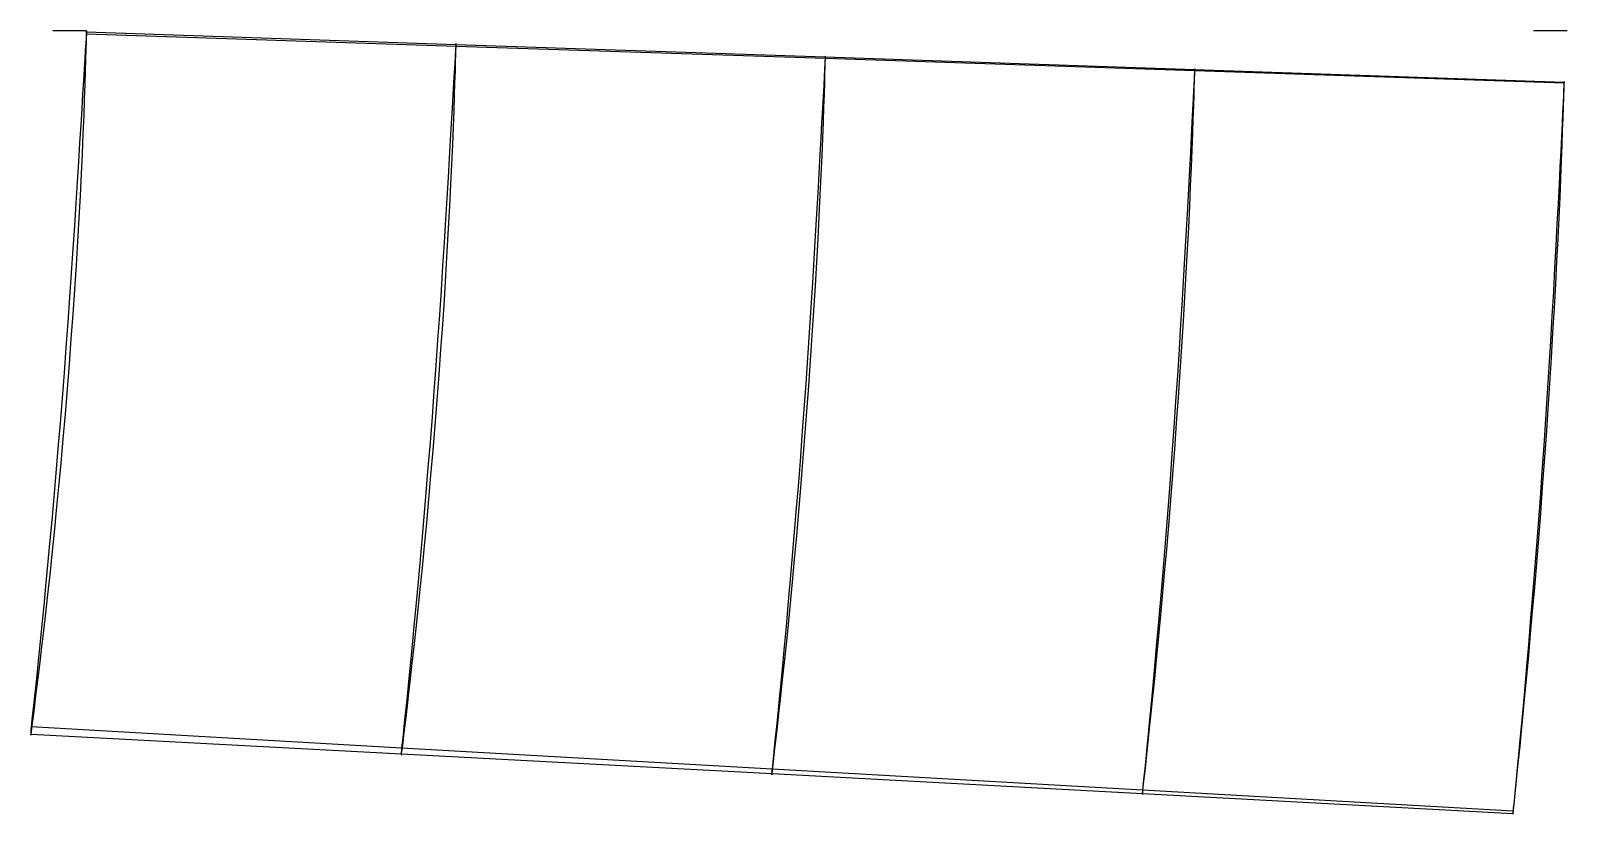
# Model space of a CAD drawing. Extents: x 329.3 to 375, y -23.3 to 0.
import ezdxf

# ---------------------------------------------------------------- set-up
doc = ezdxf.new("R2010")
doc.units = 0

msp = doc.modelspace()

# ---------------------------------------------------------------- linework, layer by layer
at = {"layer": '1', "color": 7}
for points in [[(331, 0, -44), (331, 0, 0), (330.983333, 0, 0.3), (330.966667, 0, 0.6), (330.95, 0, 0.9), (330.933333, 0, 1.2), (330.916667, 0, 1.5), (330.9, 0, 1.8), (330.883333, 0, 2.1), (330.866667, 0, 2.4), (330.85, 0, 2.7), (330.833333, 0, 3), (330.816667, 0, 3.3), (330.8, 0, 3.6), (330.783333, 0, 3.9), (330.766667, 0, 4.2), (330.75, 0, 4.5), (330.733333, 0, 4.8), (330.716667, 0, 5.1), (330.7, 0, 5.4), (330.683333, 0, 5.7), (330.666667, 0, 6), (330.65, 0, 6.3), (330.633333, 0, 6.6), (330.616667, 0, 6.9), (330.6, 0, 7.2), (330.583333, 0, 7.5), (330.566667, 0, 7.8), (330.55, 0, 8.1), (330.533333, 0, 8.4), (330.516667, 0, 8.7), (330.5, 0, 9), (330.483333, 0, 9.3), (330.466667, 0, 9.6), (330.45, 0, 9.9), (330.433333, 0, 10.2), (330.416667, 0, 10.5), (330.4, 0, 10.8), (330.383333, 0, 11.1), (330.366667, 0, 11.4), (330.35, 0, 11.7), (330.333333, 0, 12), (330.316667, 0, 12.3), (330.3, 0, 12.6), (330.283333, 0, 12.9), (330.266667, 0, 13.2), (330.25, 0, 13.5), (330.233333, 0, 13.8), (330.216667, 0, 14.1), (330.2, 0, 14.4), (330.183333, 0, 14.7), (330.166667, 0, 15), (330.15, 0, 15.3), (330.133333, 0, 15.6), (330.116667, 0, 15.9), (330.1, 0, 16.2), (330.083333, 0, 16.5), (330.066667, 0, 16.8), (330.05, 0, 17.1), (330.033333, 0, 17.4), (330.016667, 0, 17.7), (330, 0, 18), (330, 0, 62)], [(375, 0, -44), (375, 0, 0), (374.908949, 0, 1.638915), (374.895597, 0, 1.879258), (374.882244, 0, 2.119602), (374.868892, 0, 2.359945), (374.85554, 0, 2.600289), (374.842187, 0, 2.840632), (374.828835, 0, 3.080976), (374.815482, 0, 3.321319), (374.80213, 0, 3.561663), (374.788777, 0, 3.802006), (374.775425, 0, 4.042349), (374.762073, 0, 4.282693), (374.74872, 0, 4.523036), (374.735368, 0, 4.76338), (374.722015, 0, 5.003723), (374.708663, 0, 5.244067), (374.695311, 0, 5.48441), (374.681958, 0, 5.724754), (374.668606, 0, 5.965097), (374.655253, 0, 6.205441), (374.641901, 0, 6.445784), (374.628548, 0, 6.686127), (374.615196, 0, 6.926471), (374.601844, 0, 7.166814), (374.588491, 0, 7.407158), (374.575139, 0, 7.647501), (374.561786, 0, 7.887845), (374.548434, 0, 8.128188), (374.535082, 0, 8.368532), (374.521729, 0, 8.608875), (374.508377, 0, 8.849218), (374.495024, 0, 9.089562), (374.481672, 0, 9.329905), (374.46832, 0, 9.570249), (374.454967, 0, 9.810592), (374.441615, 0, 10.050936), (374.428262, 0, 10.291279), (374.41491, 0, 10.531623), (374.401557, 0, 10.771966), (374.388205, 0, 11.012309), (374.374853, 0, 11.252653), (374.3615, 0, 11.492996), (374.348148, 0, 11.73334), (374.334795, 0, 11.973683), (374.321443, 0, 12.214027), (374.308091, 0, 12.45437), (374.294738, 0, 12.694714), (374.281386, 0, 12.935057), (374.268033, 0, 13.175401), (374.254681, 0, 13.415744), (374.241328, 0, 13.656087), (374.227976, 0, 13.896431), (374.214624, 0, 14.136774), (374.201271, 0, 14.377118), (374.187919, 0, 14.617461), (374.174566, 0, 14.857805), (374.161214, 0, 15.098148), (374.147862, 0, 15.338492), (374.134509, 0, 15.578835), (374.121157, 0, 15.819178), (374.107804, 0, 16.059522), (374, 0, 18), (374, 0, 62)], [(330.995613, -0.022596, 0.07895), (341.973235, -0.398858, 0.477589), (352.950449, -0.774369, 0.87663), (363.92729, -1.149144, 1.276121), (374.903789, -1.523198, 1.676095)], [(331.000079, -0.082235, -0.001611), (341.977035, -0.447878, 0.408095), (352.953628, -0.813791, 0.817818), (363.929889, -1.179973, 1.227573), (374.905845, -1.546411, 1.637378)], [(329.349842, -20.893191, 17.786086), (340.359961, -21.478659, 17.333986), (351.369929, -22.066873, 16.880883), (362.379758, -22.657778, 16.426695), (373.389466, -23.251277, 15.971338)], [(329.35166, -20.668184, 18.008468), (340.360598, -21.296861, 17.527779), (351.36971, -21.924231, 17.045235), (362.378994, -22.5503, 16.560877), (373.388448, -23.175065, 16.074731)]]:
    msp.add_polyline3d(points, dxfattribs=at)
at = {"layer": '1', "color": 4}
for points in [[(331.000079, -0.082235, -0.001611), (331.000347, -0.070288, -0.006378), (331.000549, -0.058636, -0.009974), (331.000682, -0.04747, -0.01234), (331.000744, -0.036973, -0.013437), (331.000735, -0.027316, -0.013247), (331.000654, -0.018658, -0.011775), (331.000502, -0.011141, -0.009043), (331.000283, -0.004887, -0.005096), (331, 0, 0), (330.999658, 0.003442, 0.006163), (330.999262, 0.005381, 0.013291), (330.998818, 0.005787, 0.021267), (330.998335, 0.004654, 0.029962), (330.99782, 0.002, 0.039232), (330.997282, -0.002132, 0.048927), (330.996728, -0.007673, 0.058887), (330.996169, -0.014531, 0.06895), (330.995613, -0.022596, 0.07895)], [(341.977035, -0.447878, 0.408095), (341.977278, -0.437437, 0.403953), (341.977465, -0.427237, 0.400831), (341.97759, -0.417456, 0.398785), (341.977654, -0.408265, 0.39785), (341.977653, -0.399824, 0.398043), (341.977588, -0.392281, 0.39936), (341.977461, -0.385767, 0.401777), (341.977274, -0.380397, 0.405254), (341.97703, -0.376263, 0.409729), (341.976734, -0.373439, 0.415123), (341.97639, -0.371973, 0.421344), (341.976004, -0.37189, 0.428281), (341.975584, -0.373192, 0.435815), (341.975137, -0.375856, 0.443813), (341.97467, -0.379835, 0.452136), (341.974192, -0.385059, 0.460639), (341.973711, -0.391437, 0.469173), (341.973235, -0.398858, 0.477589)], [(352.953628, -0.813791, 0.817818), (352.953844, -0.804829, 0.814289), (352.954012, -0.796057, 0.811634), (352.954127, -0.787638, 0.809902), (352.954187, -0.779729, 0.809126), (352.954192, -0.772477, 0.80932), (352.954142, -0.766019, 0.810481), (352.954037, -0.760473, 0.812586), (352.95388, -0.755943, 0.815597), (352.953672, -0.752514, 0.819457), (352.95342, -0.750249, 0.824096), (352.953126, -0.749191, 0.829425), (352.952796, -0.749358, 0.835346), (352.952438, -0.750748, 0.841749), (352.952056, -0.753335, 0.848515), (352.951659, -0.75707, 0.855516), (352.951254, -0.761884, 0.862624), (352.950848, -0.767686, 0.869706), (352.950449, -0.774369, 0.87663)], [(363.929889, -1.179973, 1.227573), (363.930076, -1.172461, 1.224643), (363.930222, -1.165092, 1.222443), (363.930323, -1.158012, 1.221018), (363.930379, -1.151362, 1.220395), (363.930388, -1.145275, 1.220587), (363.930349, -1.13987, 1.221589), (363.930264, -1.135257, 1.223383), (363.930134, -1.131526, 1.225932), (363.929961, -1.128752, 1.229186), (363.929751, -1.126989, 1.23308), (363.929505, -1.126272, 1.237537), (363.92923, -1.126617, 1.242468), (363.928931, -1.128015, 1.247775), (363.928614, -1.130438, 1.253352), (363.928284, -1.13384, 1.25909), (363.92795, -1.138151, 1.264874), (363.927616, -1.143286, 1.270588), (363.92729, -1.149144, 1.276121)], [(374.905845, -1.546411, 1.637378), (374.906001, -1.54032, 1.63503), (374.906123, -1.53433, 1.633273), (374.906209, -1.528568, 1.632143), (374.906258, -1.523156, 1.631665), (374.906268, -1.518209, 1.631848), (374.906239, -1.513832, 1.63269), (374.906171, -1.510118, 1.634171), (374.906067, -1.507145, 1.636261), (374.905928, -1.504977, 1.638915), (374.905758, -1.503659, 1.642077), (374.90556, -1.503219, 1.64568), (374.905337, -1.503667, 1.649648), (374.905096, -1.504993, 1.653897), (374.904841, -1.507168, 1.658335), (374.904577, -1.510147, 1.662871), (374.90431, -1.513867, 1.667406), (374.904045, -1.518248, 1.671846), (374.903789, -1.523198, 1.676095)]]:
    msp.add_polyline3d(points, dxfattribs=at)
at = {"layer": '1', "color": 1}
for points in [[(329.349842, -20.893191, 17.786086), (329.358139, -20.829663, 17.709326), (329.372245, -20.721333, 17.578676), (329.392048, -20.568556, 17.39494), (329.417391, -20.371835, 17.159261), (329.448073, -20.131858, 16.873071), (329.483851, -19.849397, 16.538184), (329.524444, -19.524132, 16.157983), (329.569528, -19.156598, 15.735466), (329.618736, -18.750022, 15.271322), (329.67168, -18.30493, 14.769411), (329.727929, -17.82046, 14.23549), (329.787041, -17.301593, 13.669638), (329.84854, -16.748258, 13.077577), (329.91193, -16.162052, 12.463669), (329.97674, -15.5478, 11.829128), (330.042415, -14.903945, 11.182363), (330.108532, -14.238369, 10.521772), (330.174489, -13.547861, 9.858188), (330.239932, -12.84195, 9.188487), (330.304274, -12.118258, 8.523045), (330.36722, -11.38569, 7.859547), (330.428236, -10.643157, 7.207195), (330.487102, -9.89902, 6.564239), (330.543371, -9.153513, 5.938419), (330.596864, -8.413313, 5.32977), (330.647271, -7.680546, 4.743642), (330.6943, -6.957249, 4.185419), (330.737936, -6.250439, 3.654134), (330.777796, -5.558753, 3.158985), (330.814108, -4.891866, 2.695047), (330.846617, -4.249381, 2.269709), (330.875448, -3.637099, 1.882125), (330.900781, -3.060638, 1.531158), (330.92265, -2.522474, 1.219252), (330.941277, -2.027485, 0.945219), (330.956953, -1.580849, 0.706889), (330.969771, -1.184393, 0.505971), (330.979928, -0.841135, 0.342053), (330.987807, -0.556391, 0.21106), (330.993691, -0.333817, 0.110529), (330.997747, -0.175364, 0.039716), (331.000079, -0.082235, -0.001611)], [(340.359961, -21.478659, 17.333986), (340.368165, -21.412379, 17.261634), (340.382109, -21.299382, 17.138487), (340.40168, -21.140077, 16.965305), (340.426716, -20.935044, 16.743164), (340.45701, -20.685062, 16.473421), (340.492314, -20.391044, 16.157762), (340.532338, -20.053151, 15.799173), (340.576747, -19.672018, 15.400607), (340.625182, -19.250712, 14.962798), (340.677247, -18.790248, 14.489157), (340.732501, -18.290293, 13.985045), (340.790514, -17.755364, 13.450816), (340.850809, -17.186287, 12.891324), (340.912891, -16.584496, 12.31113), (340.976306, -15.954885, 11.711149), (341.040503, -15.296702, 11.099108), (341.105076, -14.617021, 10.473897), (341.16944, -13.91404, 9.845058), (341.233253, -13.196088, 9.210316), (341.295954, -12.46202, 8.578872), (341.357259, -11.719801, 7.949023), (341.416662, -10.969244, 7.329068), (341.473954, -10.218023, 6.717627), (341.528712, -9.466861, 6.12193), (341.580778, -8.722329, 5.541783), (341.629849, -7.98647, 4.982606), (341.675684, -7.262153, 4.448662), (341.718242, -6.555338, 3.939969), (341.757185, -5.865578, 3.464706), (341.79271, -5.201442, 3.018847), (341.824577, -4.56287, 2.60947), (341.852916, -3.955517, 2.235614), (341.877872, -3.384335, 1.896787), (341.899486, -2.85196, 1.595148), (341.917962, -2.362957, 1.329722), (341.933564, -1.922142, 1.098604), (341.946382, -1.531401, 0.903396), (341.956597, -1.193634, 0.743751), (341.964561, -0.913726, 0.615926), (341.970531, -0.695027, 0.517724), (341.974657, -0.539367, 0.448511), (341.977035, -0.447878, 0.408095)], [(351.369929, -22.066873, 16.880883), (351.378028, -21.997969, 16.812995), (351.391792, -21.880537, 16.697453), (351.411103, -21.715034, 16.534955), (351.435798, -21.502104, 16.32652), (351.465665, -21.242601, 16.073434), (351.500452, -20.937596, 15.777222), (351.539861, -20.587624, 15.440531), (351.583553, -20.193526, 15.066141), (351.63117, -19.758174, 14.654896), (351.682314, -19.282951, 14.209835), (351.736538, -18.768176, 13.73572), (351.793421, -18.217854, 13.233303), (351.852488, -17.633537, 12.706658), (351.913246, -17.01673, 12.160308), (351.975257, -16.372232, 11.595048), (352.037978, -15.700118, 11.017819), (352.101012, -15.006673, 10.428081), (352.163801, -14.291473, 9.833961), (352.226006, -13.561637, 9.234208), (352.287094, -12.817207, 8.636763), (352.34679, -12.065298, 8.040545), (352.404616, -11.306604, 7.452884), (352.460372, -10.548079, 6.872894), (352.513656, -9.790994, 6.307183), (352.56433, -9.041702, 5.755483), (352.612104, -8.30237, 5.223041), (352.656775, -7.576416, 4.713281), (352.698283, -6.868971, 4.227031), (352.736331, -6.180411, 3.771508), (352.771087, -5.518266, 3.3436), (352.802321, -4.882831, 2.950031), (352.830169, -4.279589, 2.589794), (352.854745, -3.712909, 2.262978), (352.876094, -3.185563, 1.971492), (352.894403, -2.70182, 1.714573), (352.909914, -2.266152, 1.490583), (352.922712, -1.880511, 1.301011), (352.932963, -1.547676, 1.145576), (352.940992, -1.272125, 1.020872), (352.947031, -1.056924, 0.924964), (352.951214, -0.903785, 0.857328), (352.953628, -0.813791, 0.817818)], [(362.379758, -22.657778, 16.426695), (362.387742, -22.586398, 16.363317), (362.401306, -22.464776, 16.255462), (362.420331, -22.293402, 16.10378), (362.444651, -22.073, 15.909206), (362.474052, -21.804508, 15.672929), (362.50828, -21.489076, 15.396391), (362.54703, -21.127637, 15.081817), (362.589962, -20.721217, 14.731817), (362.636719, -20.2725, 14.347365), (362.686901, -19.783237, 13.931075), (362.740062, -19.254248, 13.48722), (362.795782, -18.689214, 13.016787), (362.853599, -18.090263, 12.523161), (362.913018, -17.45902, 12.01077), (362.973614, -16.800129, 11.480384), (363.034859, -16.11449, 10.938052), (363.096361, -15.407649, 10.383864), (363.157588, -14.68036, 9.824611), (363.218204, -13.938802, 9.259889), (363.277709, -13.184118, 8.696339), (363.335825, -12.422503, 8.133726), (363.39211, -11.655527, 7.578309), (363.446362, -10.889471, 7.02974), (363.498209, -10.126183, 6.493906), (363.547524, -9.371701, 5.970629), (363.59403, -8.628377, 5.464902), (363.637567, -7.900155, 4.979266), (363.678052, -7.191453, 4.515337), (363.715229, -6.503356, 4.079416), (363.749231, -5.842439, 3.669345), (363.779845, -5.209377, 3.291428), (363.807208, -4.60945, 2.944653), (363.831402, -4.046483, 2.62974), (363.852479, -3.523393, 2.348306), (363.870611, -3.044169, 2.099802), (363.886015, -2.612967, 1.882862), (363.898775, -2.231799, 1.698856), (363.909047, -1.90333, 1.54757), (363.917123, -1.631653, 1.425939), (363.923215, -1.419566, 1.332293), (363.927444, -1.268676, 1.26621), (363.929889, -1.179973, 1.227573)], [(373.389466, -23.251277, 15.971338), (373.397318, -23.177608, 15.912545), (373.410662, -23.052046, 15.812448), (373.429376, -22.875158, 15.67167), (373.45329, -22.647728, 15.491073), (373.482189, -22.370769, 15.271754), (373.515815, -22.045524, 15.015038), (373.553865, -21.673219, 14.722805), (373.595997, -21.255148, 14.397356), (373.641851, -20.79379, 14.039856), (373.691031, -20.291157, 13.652583), (373.743095, -19.748651, 13.239128), (373.797625, -19.169604, 12.800816), (373.854167, -18.556559, 12.340467), (373.912233, -17.911472, 11.862125), (373.971405, -17.238693, 11.366753), (374.031174, -16.539931, 10.859411), (374.091148, -15.820064, 10.340852), (374.150829, -15.080924, 9.816489), (374.209872, -14.327812, 9.286845), (374.267818, -13.56286, 8.757256), (374.324381, -12.791496, 8.228274), (374.379156, -12.016093, 7.705065), (374.431935, -11.242271, 7.187918), (374.48238, -10.47248, 6.681884), (374.530364, -9.712353, 6.18707), (374.575637, -8.964636, 5.707879), (374.618066, -8.233485, 5.246377), (374.657554, -7.522874, 4.804672), (374.693881, -6.83447, 4.388275), (374.727144, -6.17399, 3.995967), (374.757151, -5.542499, 3.633583), (374.784034, -4.945033, 3.300204), (374.807846, -4.38498, 2.997087), (374.828648, -3.86536, 2.725604), (374.846593, -3.389909, 2.485425), (374.86188, -2.962486, 2.275451), (374.87459, -2.585157, 2.096936), (374.884866, -2.260483, 1.949733), (374.892978, -1.992194, 1.831119), (374.899111, -1.782839, 1.739691), (374.903377, -1.633923, 1.675133), (374.905845, -1.546411, 1.637378)]]:
    msp.add_polyline3d(points, dxfattribs=at)
at = {"layer": '1', "color": 3}
for points in [[(330.995613, -0.022596, 0.07895), (330.991337, -0.089399, 0.155715), (330.984032, -0.203314, 0.286307), (330.973705, -0.36387, 0.469705), (330.960391, -0.570748, 0.704106), (330.944213, -0.824685, 0.985678), (330.925376, -1.127461, 1.308658), (330.903887, -1.477972, 1.670622), (330.879644, -1.873355, 2.070944), (330.852756, -2.313573, 2.504796), (330.823281, -2.797793, 2.968004), (330.791111, -3.322332, 3.45969), (330.756333, -3.886243, 3.975071), (330.719026, -4.488403, 4.509322), (330.678929, -5.121181, 5.06553), (330.636356, -5.78676, 5.634143), (330.591052, -6.476078, 6.21942), (330.543228, -7.188302, 6.815153), (330.492886, -7.917516, 7.421195), (330.440092, -8.657848, 8.037092), (330.385143, -9.407982, 8.656825), (330.328125, -10.160215, 9.281847), (330.269465, -10.915075, 9.903927), (330.209311, -11.663792, 10.525611), (330.148158, -12.407778, 11.137797), (330.086227, -13.1374, 11.743976), (330.024064, -13.855195, 12.334087), (329.961968, -14.551264, 12.912011), (329.900479, -15.227123, 13.469232), (329.839999, -15.875205, 14.00733), (329.781037, -16.494688, 14.520823), (329.724065, -17.081908, 15.007561), (329.66955, -17.631927, 15.46699), (329.61798, -18.145263, 15.893198), (329.5698, -18.61699, 16.286286), (329.525449, -19.043984, 16.644841), (329.485335, -19.426222, 16.964709), (329.44983, -19.761393, 17.244508), (329.419274, -20.046732, 17.483757), (329.393962, -20.280956, 17.680943), (329.374136, -20.463085, 17.834749), (329.35999, -20.59234, 17.944165), (329.35166, -20.668184, 18.008468)], [(341.973235, -0.398858, 0.477589), (341.969126, -0.46772, 0.549983), (341.962104, -0.585118, 0.673126), (341.952172, -0.750563, 0.846078), (341.939355, -0.963645, 1.067174), (341.923757, -1.224844, 1.332887), (341.905561, -1.53556, 1.637838), (341.884765, -1.894628, 1.979728), (341.861274, -2.299315, 2.357891), (341.835175, -2.749283, 2.767856), (341.806514, -3.243463, 3.205754), (341.775196, -3.778402, 3.670544), (341.741271, -4.352557, 4.158213), (341.704825, -4.964727, 4.663972), (341.665609, -5.607677, 5.190761), (341.623897, -6.282538, 5.730113), (341.579474, -6.981205, 6.285471), (341.532513, -7.701816, 6.851835), (341.483056, -8.439305, 7.42818), (341.431161, -9.187717, 8.014385), (341.377127, -9.94561, 8.604481), (341.32105, -10.705734, 9.199711), (341.263341, -11.46787, 9.79253), (341.204159, -12.224073, 10.38491), (341.143983, -12.974716, 10.968707), (341.083043, -13.711276, 11.546591), (341.02187, -14.434956, 12.10971), (340.960766, -15.137101, 12.661028), (340.900265, -15.818248, 13.19289), (340.840757, -16.471441, 13.706567), (340.782754, -17.095727, 14.196643), (340.726713, -17.687065, 14.661529), (340.673094, -18.241198, 15.100151), (340.622382, -18.757959, 15.50721), (340.575009, -19.232734, 15.882731), (340.531403, -19.662674, 16.225148), (340.49197, -20.047397, 16.530625), (340.457074, -20.384498, 16.797992), (340.427045, -20.671523, 17.026583), (340.402168, -20.907179, 17.214953), (340.382685, -21.090449, 17.361865), (340.368784, -21.220528, 17.466367), (340.360598, -21.296861, 17.527779)], [(352.950449, -0.774369, 0.87663), (352.946508, -0.845214, 0.944633), (352.939772, -0.96598, 1.060312), (352.930238, -1.136152, 1.222797), (352.917922, -1.355235, 1.430559), (352.902912, -1.623465, 1.680372), (352.885366, -1.941882, 1.967241), (352.865278, -2.309254, 2.288992), (352.842553, -2.72297, 2.64492), (352.817264, -3.182411, 3.030906), (352.789442, -3.686275, 3.443389), (352.759002, -4.231307, 3.881193), (352.725964, -4.815445, 4.341015), (352.690413, -5.437368, 4.818168), (352.652115, -6.090253, 5.315399), (352.611304, -6.774231, 5.825341), (352.567803, -7.482057, 6.350678), (352.52175, -8.21106, 6.88744), (352.473218, -8.956734, 7.434004), (352.422263, -9.713237, 7.990339), (352.369184, -10.478887, 8.550679), (352.314086, -11.246939, 9.115947), (352.25736, -12.016398, 9.679401), (352.199182, -12.780114, 10.242378), (352.140009, -13.537514, 10.797697), (352.080086, -14.281144, 11.347124), (352.019921, -15.010859, 11.883196), (351.959825, -15.719228, 12.407828), (351.90032, -16.40583, 12.914311), (351.841793, -17.064351, 13.403502), (351.78475, -17.69355, 13.870234), (351.729638, -18.289255, 14.313246), (351.67691, -18.847729, 14.731034), (351.627048, -19.368079, 15.119039), (351.580471, -19.846141, 15.477007), (351.537598, -20.27923, 15.803306), (351.498834, -20.666574, 16.094488), (351.464535, -21.0058, 16.349461), (351.435019, -21.29466, 16.56745), (351.410569, -21.531879, 16.747038), (351.391419, -21.716392, 16.88708), (351.377756, -21.847363, 16.986692), (351.36971, -21.924231, 17.045235)], [(363.92729, -1.149144, 1.276121), (363.923518, -1.22194, 1.339748), (363.91707, -1.345967, 1.447938), (363.907938, -1.520712, 1.599916), (363.89613, -1.745604, 1.794289), (363.881716, -2.020642, 2.028133), (363.864832, -2.34653, 2.296841), (363.845465, -2.721965, 2.598363), (363.823526, -3.144446, 2.931953), (363.799068, -3.613092, 3.293839), (363.77211, -4.126376, 3.68078), (363.742577, -4.681242, 4.091416), (363.710458, -5.275134, 4.523209), (363.675837, -5.906579, 4.971607), (363.638496, -6.569171, 5.439107), (363.598625, -7.262125, 5.919473), (363.556083, -7.978927, 6.414678), (363.510975, -8.716209, 6.921762), (363.463404, -9.469986, 7.43846), (363.413427, -10.234592, 7.964744), (363.361338, -11.007999, 8.49522), (363.307253, -11.783992, 9.030386), (363.251542, -12.560839, 9.564352), (363.194398, -13.332186, 10.097714), (363.136252, -14.09644, 10.624479), (363.077366, -14.847132, 11.145468), (363.018224, -15.58304, 11.654431), (362.959151, -16.297766, 12.152315), (362.90065, -16.989985, 12.633417), (362.843107, -17.654033, 13.098074), (362.787026, -18.288327, 13.541467), (362.732838, -18.888626, 13.962603), (362.680996, -19.451567, 14.359648), (362.631974, -19.975742, 14.728617), (362.586182, -20.457285, 15.069096), (362.544032, -20.893694, 15.379329), (362.505925, -21.283827, 15.656284), (362.472207, -21.625327, 15.898954), (362.443193, -21.916193, 16.106369), (362.419158, -22.155089, 16.277227), (362.400335, -22.340926, 16.410449), (362.386904, -22.472855, 16.505195), (362.378994, -22.5503, 16.560877)], [(374.903789, -1.523198, 1.676095), (374.900191, -1.597838, 1.735274), (374.894035, -1.725023, 1.83593), (374.885312, -1.904199, 1.977337), (374.87402, -2.134718, 2.158237), (374.860212, -2.416361, 2.37601), (374.844003, -2.749503, 2.626437), (374.825375, -3.132777, 2.907602), (374.80424, -3.56378, 3.218708), (374.780637, -4.04138, 3.556336), (374.754569, -4.56384, 3.917563), (374.725972, -5.128252, 4.300897), (374.694805, -5.731665, 4.704465), (374.661147, -6.372401, 5.123957), (374.624798, -7.044474, 5.561565), (374.585904, -7.746266, 6.012175), (374.544357, -8.471859, 6.477171), (374.500234, -9.217446, 6.954306), (374.453656, -9.979247, 7.441082), (374.404695, -10.751967, 7.937142), (374.353626, -11.533138, 8.437656), (374.300586, -12.317098, 8.94258), (374.245915, -13.101382, 9.44698), (374.189831, -13.880361, 9.950686), (374.132731, -14.651573, 10.448835), (374.074901, -15.409423, 10.941298), (374.016795, -16.151681, 11.423117), (373.958754, -16.872882, 11.89423), (373.901261, -17.570877, 12.349973), (373.844706, -18.240644, 12.790066), (373.789582, -18.88013, 13.21026), (373.736315, -19.485241, 13.609539), (373.685353, -20.052847, 13.985865), (373.637159, -20.581001, 14.33593), (373.592139, -21.066241, 14.658966), (373.550701, -21.506145, 14.953191), (373.513237, -21.899197, 15.216045), (373.480087, -22.243152, 15.446473), (373.451562, -22.536157, 15.643387), (373.427933, -22.776848, 15.805567), (373.409427, -22.964103, 15.932005), (373.396222, -23.097052, 16.021916), (373.388448, -23.175065, 16.074731)]]:
    msp.add_polyline3d(points, dxfattribs=at)
at = {"layer": '1', "color": 2}
for points in [[(329.35166, -20.668184, 18.008468), (329.349488, -20.689347, 18.023604), (329.347382, -20.712717, 18.035052), (329.345398, -20.737663, 18.042503), (329.343588, -20.763511, 18.045757), (329.342002, -20.789562, 18.044726), (329.340682, -20.815113, 18.039437), (329.339665, -20.839472, 18.030033), (329.338979, -20.861979, 18.016768), (329.338642, -20.882023, 18), (329.338664, -20.899061, 17.980182), (329.339046, -20.91263, 17.957849), (329.339778, -20.922359, 17.933605), (329.34084, -20.927984, 17.908105), (329.342204, -20.92935, 17.882041), (329.343834, -20.926418, 17.856117), (329.345684, -20.919267, 17.831036), (329.347705, -20.908091, 17.80748), (329.349842, -20.893191, 17.786086)], [(340.360598, -21.296861, 17.527779), (340.358769, -21.315102, 17.540108), (340.357005, -21.33514, 17.549243), (340.355354, -21.356424, 17.554931), (340.35386, -21.378371, 17.557016), (340.352565, -21.400376, 17.555443), (340.351504, -21.421835, 17.550252), (340.350706, -21.442158, 17.541589), (340.350195, -21.460785, 17.529689), (340.349983, -21.477202, 17.51488), (340.350079, -21.490957, 17.49757), (340.350479, -21.501669, 17.478233), (340.351172, -21.509043, 17.457402), (340.352141, -21.512874, 17.435649), (340.353358, -21.513056, 17.413573), (340.354791, -21.509581, 17.391782), (340.356399, -21.502546, 17.370877), (340.358139, -21.492143, 17.351432), (340.359961, -21.478659, 17.333986)], [(351.36971, -21.924231, 17.045235), (351.36821, -21.939555, 17.054994), (351.366771, -21.956299, 17.062055), (351.365433, -21.973996, 17.06622), (351.364233, -21.992152, 17.067373), (351.363204, -22.010258, 17.065482), (351.362376, -22.027808, 17.060599), (351.361772, -22.044313, 17.052862), (351.361408, -22.05931, 17.042486), (351.361296, -22.072378, 17.029761), (351.361438, -22.083152, 17.015043), (351.361831, -22.091329, 16.998743), (351.362465, -22.09668, 16.981318), (351.363321, -22.099054, 16.963254), (351.364376, -22.098383, 16.945056), (351.365601, -22.094686, 16.927235), (351.36696, -22.088066, 16.910289), (351.368417, -22.078708, 16.894693), (351.369929, -22.066873, 16.880883)], [(362.378994, -22.5503, 16.560877), (362.377808, -22.562712, 16.568298), (362.376677, -22.576201, 16.573522), (362.375633, -22.590383, 16.576401), (362.374705, -22.604857, 16.576853), (362.37392, -22.61921, 16.574865), (362.3733, -22.633035, 16.570495), (362.372863, -22.64594, 16.563865), (362.372621, -22.657556, 16.555165), (362.372582, -22.667554, 16.544641), (362.372746, -22.675649, 16.532594), (362.373109, -22.68161, 16.519364), (362.373662, -22.685267, 16.505328), (362.374387, -22.686516, 16.490885), (362.375266, -22.68532, 16.476446), (362.376272, -22.681714, 16.462421), (362.377378, -22.675799, 16.449209), (362.378551, -22.667744, 16.437187), (362.379758, -22.657778, 16.426695)], [(373.388448, -23.175065, 16.074731), (373.387563, -23.184567, 16.080045), (373.386723, -23.194836, 16.083669), (373.385954, -23.205577, 16.085498), (373.385277, -23.216479, 16.08548), (373.384713, -23.227227, 16.083615), (373.384276, -23.237511, 16.079957), (373.383981, -23.247035, 16.074612), (373.383835, -23.255522, 16.067734), (373.383844, -23.262728, 16.059522), (373.384006, -23.268444, 16.050212), (373.384317, -23.272505, 16.040075), (373.384768, -23.274793, 16.029401), (373.385347, -23.275242, 16.018501), (373.386037, -23.273838, 16.007688), (373.386817, -23.270623, 15.997275), (373.387665, -23.265688, 15.987564), (373.388556, -23.259177, 15.978834), (373.389466, -23.251277, 15.971338)]]:
    msp.add_polyline3d(points, dxfattribs=at)

doc.saveas('drawing.dxf')
